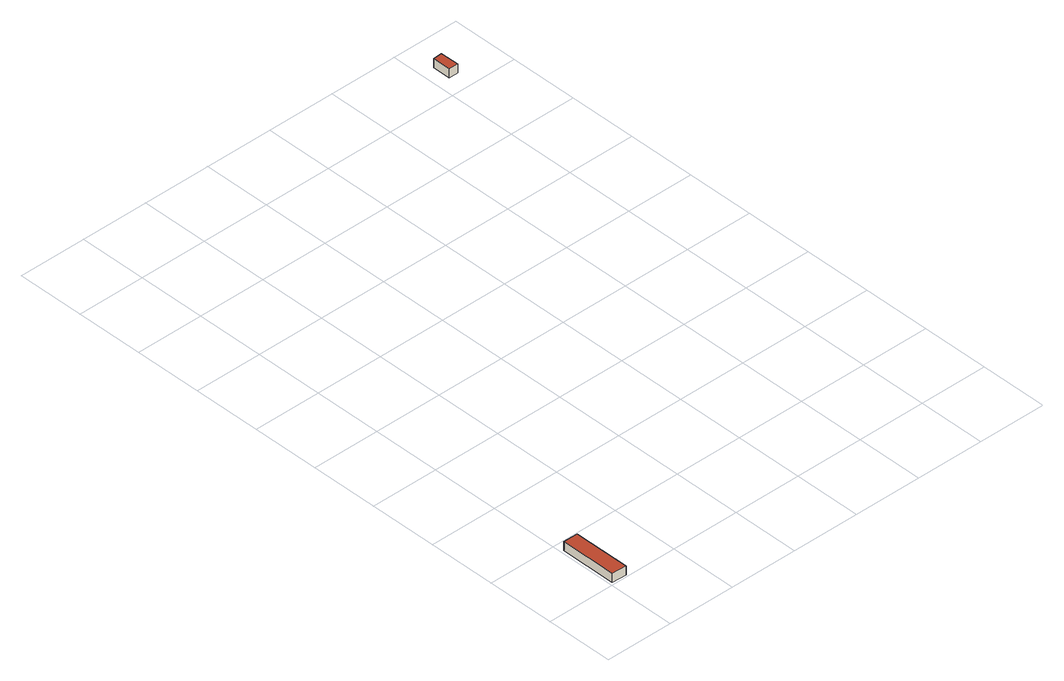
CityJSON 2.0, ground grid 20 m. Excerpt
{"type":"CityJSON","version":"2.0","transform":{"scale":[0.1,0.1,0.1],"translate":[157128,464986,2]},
"CityObjects":{
"building1":{"type":"Building","attributes":{"b3_dak_type":"horizontal","b3_extrusie":"standard","b3_h_dak_50p":5.71,"b3_h_dak_70p":5.72,"b3_h_dak_max":5.76,"b3_h_dak_min":5.64,"b3_h_maaiveld":3.14,"b3_is_glas_dak":false,"b3_kas_warenhuis":false,"b3_kwaliteitsindicator":true,"b3_mutatie_ahn3_ahn4":false,"b3_mutatie_ahn4_ahn5":true,"b3_n_nok":0,"b3_n_vlakken":1,"b3_opp_buitenmuur":107.55,"b3_opp_dak_plat":71.03,"b3_opp_dak_schuin":0,"b3_opp_grond":71.03,"b3_opp_scheidingsmuur":0,"b3_rmse_lod12":0.0236,"b3_rmse_lod13":0.0236,"b3_rmse_lod22":0.0166,"b3_t_run":36,"b3_val3dity_lod12":"[]","b3_val3dity_lod13":"[]","b3_val3dity_lod22":"[]","b3_volume_lod12":182.97,"b3_volume_lod13":182.97,"b3_volume_lod22":182.37,"geconstateerd":false,"oorspronkelijkbouwjaar":2020,"status":"Pand in gebruik"},"children":["building1-1"]},
"building1-1":{"type":"BuildingPart","parents":["building1"],"geometry":[{"type":"Solid","lod":"2.2","boundaries":[[[[0,1,2,3]],[[4,5,6,7]],[[7,6,1,0]],[[6,5,2,1]],[[5,4,3,2]],[[4,7,0,3]]]],"semantics":{"surfaces":[{"type":"GroundSurface"},{"type":"RoofSurface"},{"type":"WallSurface"}],"values":[[0,1,2,2,2,2]]}}]},
"building2":{"type":"Building","attributes":{"b3_dak_type":"horizontal","b3_extrusie":"standard","b3_h_dak_50p":5.71,"b3_h_dak_70p":5.71,"b3_h_dak_max":5.74,"b3_h_dak_min":5.66,"b3_h_maaiveld":2.97,"b3_is_glas_dak":false,"b3_kas_warenhuis":false,"b3_kwaliteitsindicator":true,"b3_mutatie_ahn3_ahn4":false,"b3_mutatie_ahn4_ahn5":false,"b3_n_nok":0,"b3_n_vlakken":1,"b3_opp_buitenmuur":43.64,"b3_opp_dak_plat":14.21,"b3_opp_dak_schuin":0,"b3_opp_grond":14.21,"b3_opp_scheidingsmuur":0,"b3_rmse_lod12":0.035,"b3_rmse_lod13":0.035,"b3_rmse_lod22":0.0337,"b3_t_run":19,"b3_val3dity_lod12":"[]","b3_val3dity_lod13":"[]","b3_val3dity_lod22":"[]","b3_volume_lod12":38.93,"b3_volume_lod13":38.93,"b3_volume_lod22":38.83,"geconstateerd":false,"oorspronkelijkbouwjaar":1991,"status":"Pand in gebruik"},"children":["building2-1"]},
"building2-1":{"type":"BuildingPart","parents":["building2"],"geometry":[{"type":"Solid","lod":"2.2","boundaries":[[[[8,9,10,11]],[[12,13,14,15]],[[15,14,9,8]],[[14,13,10,9]],[[13,12,11,10]],[[12,15,8,11]]]],"semantics":{"surfaces":[{"type":"GroundSurface"},{"type":"RoofSurface"},{"type":"WallSurface"}],"values":[[0,1,2,2,2,2]]}}]}
},
"vertices":[
[9,172,11],[51,172,11],[51,5,11],[8,6,11],[8,6,37],[51,5,37],[51,172,37],[9,172,37],
[1042,1708,10],[1068,1709,10],[1069,1655,10],[1042,1655,10],[1042,1655,37],[1069,1655,37],[1068,1709,37],[1042,1708,37]
]}
